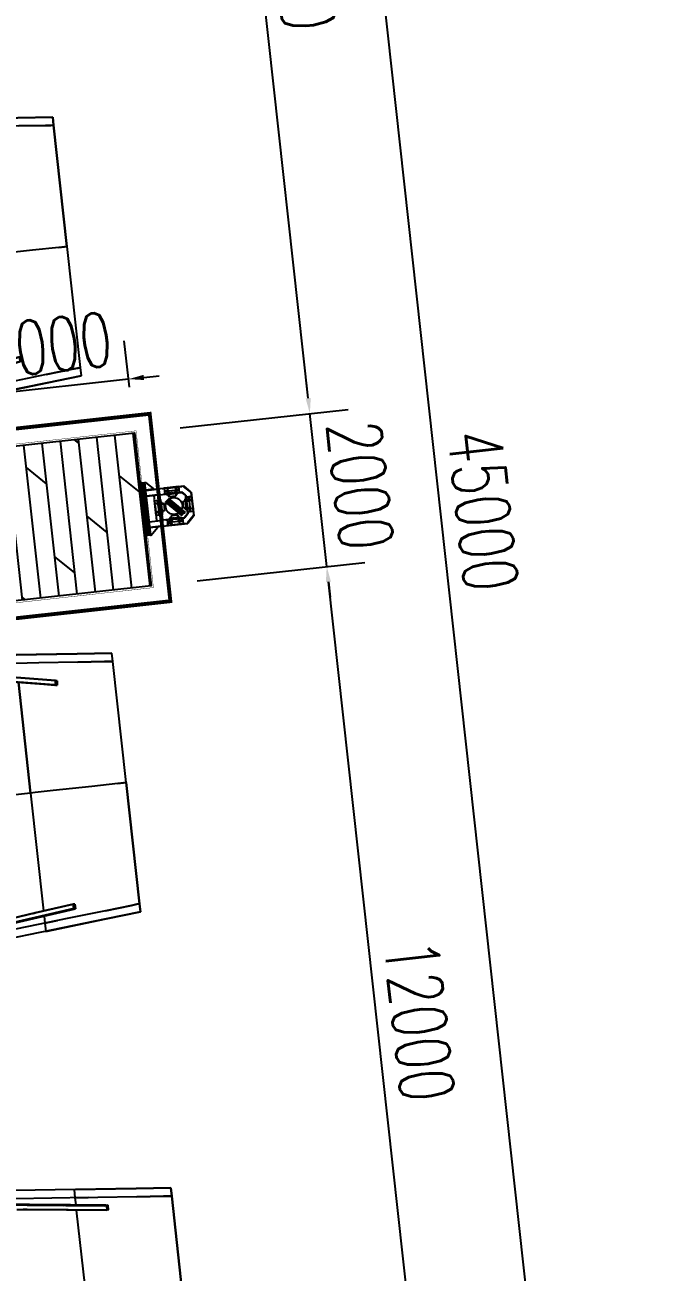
# Model space of a CAD drawing. Header units: millimetres. Extents: x -1003406 to 3312184, y 81337 to 716393.
# Drawn here: x 1423179 to 1431552, y 447846 to 464052 of the extents above; entities that cross this region are included whole.
import ezdxf

# ---------------------------------------------------------------- set-up
doc = ezdxf.new("R2010")
doc.units = ezdxf.units.MM
doc.header["$LTSCALE"] = 10
for name, pattern in [('CENTER2', [28.575, 19.05, -3.175, 3.175, -3.175]), ('DASHED2', [0.375, 0.25, -0.125]), ('DOTE', [2.42, 2, -0.2, 0.02, -0.2])]:
    doc.linetypes.add(name, pattern=pattern)
doc.layers.get('0').update_dxf_attribs({"linetype": 'CONTINUOUS'})
doc.layers.get('Defpoints').update_dxf_attribs({"linetype": 'CONTINUOUS'})
for name, color, linetype in [('DOTE', 1, 'DOTE'), ('W-_ANTICOLLISION防撞措施', 192, 'CONTINUOUS'), ('W-bridge approach引桥', 4, 'CONTINUOUS'), ('W-FLOAT_BOWL浮筒', 253, 'CONTINUOUS'), ('W-MOUNTING固定方式', 5, 'CONTINUOUS'), ('W-STEEL_FRAME钢架', 3, 'CONTINUOUS'), ('W-WOOD_FLOOR木地板', 30, 'CONTINUOUS'), ('配筋率', 61, 'CONTINUOUS')]:
    doc.layers.add(name, color=color, linetype=linetype)
doc.styles.add('STANDARD_T3', font='simplex.shx', dxfattribs={"width": 0.7, "bigfont": 'gbcbig.shx'})
doc.dimstyles.new('W&&200', dxfattribs={"dimtxt": 700, "dimasz": 200, "dimexe": 500, "dimexo": 600, "dimgap": 200, "dimtad": 1, "dimdec": 0, "dimzin": 0, "dimdsep": 46, "dimtxsty": 'STANDARD_T3', "dimcen": 0.09, "dimclrd": 1, "dimclre": 1, "dimclrt": 7, "dimazin": 2, "dimtfac": 1, "dimtdec": 0, "dimtix": 1, "dimtmove": 2, "dimatfit": 3, "dimfxl": 100, "dimtolj": 1, "dimtzin": 0, "dimarcsym": 0})
doc.dimstyles.new('W&&5', dxfattribs={"dimtxt": 17.5, "dimasz": 5, "dimexe": 12.5, "dimexo": 15, "dimgap": 5, "dimtad": 1, "dimdec": 0, "dimzin": 0, "dimdsep": 46, "dimtxsty": 'STANDARD_T3', "dimcen": 0.09, "dimclrd": 1, "dimclre": 1, "dimclrt": 7, "dimazin": 2, "dimtfac": 1, "dimtdec": 0, "dimtix": 1, "dimtmove": 2, "dimatfit": 3, "dimfxl": 100, "dimtolj": 1, "dimtzin": 0, "dimarcsym": 0})

# ---------------------------------------------------------------- blocks, each defined once
blk = doc.blocks.new('*U190')
blk.add_lwpolyline([(-12, 0), (-12, 2.5), (12, 2.5), (12, 0)], close=True)
blk = doc.blocks.new('*U189')
at = {"color": 8, "linetype": 'Continuous', "lineweight": 15}
for p, q in [((-1, 2), (-2, 1)), ((0, 1), (0, -1)), ((-1, -2), (-2, -1))]:
    blk.add_line(p, q, dxfattribs=at)
at = {"color": 7, "linetype": 'Continuous', "lineweight": 15}
for p, q in [((16, 1), (0, 1)), ((0, 0), (19, 0)), ((16, 1), (16, 0)), ((19, -1), (19, 0)), ((0, -1), (19, -1))]:
    blk.add_line(p, q, dxfattribs=at)
for centre, radius, start, end in [((-3, 0), 2.9, 41.3178, 318.6822), ((-3, 0), 1.45, 41.3178, 318.6822), ((0, 3), 2.82, 221.3178, 270), ((0, -3), 2.82, 90, 138.6822), ((0, 3), 1.37, 221.3178, 270), ((0, -3), 1.37, 90, 138.6822)]:
    blk.add_arc(centre, radius, start, end, dxfattribs=at)
blk = doc.blocks.new('无头销轴_B型_D12X150')
at = {"color": 0}
for p, q in [((-72, 6), (-72, -6)), ((72, 6), (72, -6))]:
    blk.add_line(p, q, dxfattribs=at)
blk.add_lwpolyline([(-75, 4), (-75, -4), (-72, -6), (72, -6), (75, -4), (75, 4), (72, 6), (-72, 6)], close=True, dxfattribs=at)
for centre in [(-70, 0), (70, 0)]:
    blk.add_circle(centre, 1.6, dxfattribs=at)
blk = doc.blocks.new('A$C1EDE4923')
at = {"color": 3, "linetype": 'CENTER2', "ltscale": 0.5}
for p, q in [((-284, 80), (-260, 80)), ((-272, 68), (-272, 92)), ((-235, 120), (-254, 120)), ((-146, 120), (-127, 120)), ((-97, 80), (-121, 80)), ((-109, 68), (-109, 92))]:
    blk.add_line(p, q, dxfattribs=at)
at = {"linetype": 'DASHED2'}
for p, q in [((-240, 126), (-249, 126)), ((-240, 113), (-249, 113)), ((-235, 126), (-145, 126)), ((-235, 113), (-145, 113)), ((-141, 126), (-132, 126)), ((-141, 113), (-132, 113))]:
    blk.add_line(p, q, dxfattribs=at)
at = {"color": 3, "linetype": 'CENTER2'}
blk.add_line((-241, 120), (-140, 120), dxfattribs=at)
for p, q in [((-232, 80), (-232, 160)), ((-148, 80), (-148, 160))]:
    blk.add_line(p, q)
for points in [[(-94, 40), (-94, 120), (-287, 120), (-287, 40)], [(-249, 142), (-240, 142), (-240, 40), (-249, 40)], [(-232, 160), (-148, 160), (-145, 157), (-145, 83), (-148, 80), (-232, 80), (-235, 83), (-235, 157)], [(-132, 142), (-141, 142), (-141, 40), (-132, 40)]]:
    blk.add_lwpolyline(points, close=True)
for centre in [(-272, 80), (-109, 80)]:
    blk.add_circle(centre, 7)
at = {"xscale": -1}
for name, p, rotation in [('无头销轴_B型_D12X150', (-190, 120), 180), ('*U189', (-260, 114), 270), ('*U190', (-249, 120), 90), ('*U190', (-237, 120), 90)]:
    blk.add_blockref(name, p, dxfattribs=dict(at, rotation=rotation))
for name, p, rotation in [('*U190', (-143, 120), 270), ('*U190', (-132, 120), 270), ('*U189', (-121, 114), 90)]:
    blk.add_blockref(name, p, dxfattribs=dict(rotation=rotation))
blk = doc.blocks.new('*D175')
at = {"color": 1, "lineweight": -2, "transparency": 16777216}
for p, q in [((121, 506), (82, 468)), ((-78, 311), (78, 464)), ((-82, 307), (-85, 304))]:
    blk.add_line(p, q, dxfattribs=at)
at = {"color": 1, "transparency": 16777216}
for points in [[(81, 468), (82, 467), (78, 464)], [(-82, 308), (-81, 307), (-78, 311)]]:
    blk.add_solid(points, dxfattribs=at)
at = {"layer": 'Defpoints', "color": 0, "transparency": 16777216}
for p in [(78, 464), (-78, 311)]:
    blk.add_point(p, dxfattribs=at)
at = {"color": 7, "transparency": 16777216, "insert": (93, 499), "char_height": 17.5, "attachment_point": 5, "rotation": 44.4737, "style": 'STANDARD_T3'}
blk.add_mtext('\\A1;∅219', dxfattribs=at)
blk = doc.blocks.new('*D900')
at = {"layer": 'Defpoints', "color": 0, "transparency": 16777216}
for p in [(1427102, 457015), (1424821, 456763), (1426137, 444835)]:
    blk.add_point(p, dxfattribs=at)
at = {"layer": 'W-bridge approach引桥', "color": 1, "lineweight": -2, "transparency": 16777216}
for p, q in [((1425418, 456829), (1427599, 457069)), ((1428397, 445286), (1427124, 456816)), ((1426734, 444901), (1428915, 445142))]:
    blk.add_line(p, q, dxfattribs=at)
at = {"layer": 'W-bridge approach引桥', "color": 1, "transparency": 16777216}
for points in [[(1427157, 456819), (1427091, 456812), (1427102, 457015)], [(1428430, 445289), (1428363, 445282), (1428418, 445087)]]:
    blk.add_solid(points, dxfattribs=at)
at = {"layer": 'W-bridge approach引桥', "color": 7, "transparency": 16777216, "insert": (1428307, 451111), "char_height": 700, "attachment_point": 5, "rotation": 276.2974, "style": 'STANDARD_T3'}
blk.add_mtext('\\A1;12000', dxfattribs=at)
blk = doc.blocks.new('*D901')
at = {"layer": 'Defpoints', "color": 0, "transparency": 16777216}
for p in [(1426883, 459002), (1424602, 458751), (1424821, 456763)]:
    blk.add_point(p, dxfattribs=at)
at = {"layer": 'W-bridge approach引桥', "color": 1, "lineweight": -2, "transparency": 16777216}
for p, q in [((1426861, 459201), (1426839, 459400)), ((1425198, 458817), (1427380, 459057)), ((1427102, 457015), (1426883, 459002)), ((1425418, 456829), (1427599, 457069)), ((1427124, 456816), (1427146, 456617))]:
    blk.add_line(p, q, dxfattribs=at)
at = {"layer": 'W-bridge approach引桥', "color": 1, "transparency": 16777216}
for points in [[(1426894, 459205), (1426828, 459198), (1426883, 459002)], [(1427157, 456819), (1427091, 456812), (1427102, 457015)]]:
    blk.add_solid(points, dxfattribs=at)
at = {"layer": 'W-bridge approach引桥', "color": 7, "transparency": 16777216, "insert": (1427539, 458069), "char_height": 700, "attachment_point": 5, "rotation": 276.2974, "style": 'STANDARD_T3'}
blk.add_mtext('\\A1;2000', dxfattribs=at)
blk = doc.blocks.new('*D902')
at = {"layer": 'Defpoints', "color": 0, "transparency": 16777216}
for p in [(1425567, 470930), (1423286, 470678), (1424602, 458751)]:
    blk.add_point(p, dxfattribs=at)
at = {"layer": 'W-bridge approach引桥', "color": 1, "lineweight": -2, "transparency": 16777216}
for p, q in [((1423882, 470744), (1426064, 470985)), ((1426861, 459201), (1425589, 470731)), ((1425198, 458817), (1427380, 459057))]:
    blk.add_line(p, q, dxfattribs=at)
at = {"layer": 'W-bridge approach引桥', "color": 1, "transparency": 16777216}
for points in [[(1425622, 470735), (1425555, 470728), (1425567, 470930)], [(1426894, 459205), (1426828, 459198), (1426883, 459002)]]:
    blk.add_solid(points, dxfattribs=at)
at = {"layer": 'W-bridge approach引桥', "color": 7, "transparency": 16777216, "insert": (1426771, 465027), "char_height": 700, "attachment_point": 5, "rotation": 276.2974, "style": 'STANDARD_T3'}
blk.add_mtext('\\A1;12000', dxfattribs=at)
blk = doc.blocks.new('*D905')
at = {"layer": 'Defpoints', "color": 0, "transparency": 16777216}
for p in [(1422537, 459230), (1424602, 458751), (1422639, 458302)]:
    blk.add_point(p, dxfattribs=at)
at = {"layer": 'W-bridge approach引桥', "color": 1, "lineweight": -2, "transparency": 16777216}
for p, q in [((1424536, 459347), (1424470, 459947)), ((1422573, 458898), (1422482, 459727)), ((1424525, 459450), (1422537, 459230)), ((1424723, 459472), (1424922, 459494)), ((1422338, 459208), (1422139, 459186))]:
    blk.add_line(p, q, dxfattribs=at)
at = {"layer": 'W-bridge approach引桥', "color": 1, "transparency": 16777216}
for points in [[(1424720, 459505), (1424727, 459438), (1424525, 459450)], [(1422334, 459241), (1422342, 459175), (1422537, 459230)]]:
    blk.add_solid(points, dxfattribs=at)
at = {"layer": 'W-bridge approach引桥', "color": 7, "transparency": 16777216, "insert": (1423470, 459887), "char_height": 700, "attachment_point": 5, "rotation": 6.2974, "style": 'STANDARD_T3'}
blk.add_mtext('\\A1;2000', dxfattribs=at)
blk = doc.blocks.new('*D911')
at = {"layer": 'Defpoints', "color": 0, "transparency": 16777216}
for p in [(1426119, 480046), (1425076, 479931), (1430012, 435202)]:
    blk.add_point(p, dxfattribs=at)
at = {"layer": 'W-bridge approach引桥', "color": 1, "lineweight": -2, "transparency": 16777216}
for p, q in [((1425673, 479996), (1426616, 480101)), ((1431033, 435516), (1426141, 479847)), ((1430609, 435268), (1431552, 435372))]:
    blk.add_line(p, q, dxfattribs=at)
at = {"layer": 'W-bridge approach引桥', "color": 1, "transparency": 16777216}
for points in [[(1426174, 479851), (1426108, 479843), (1426119, 480046)], [(1431067, 435520), (1431000, 435512), (1431055, 435317)]]:
    blk.add_solid(points, dxfattribs=at)
at = {"layer": 'W-bridge approach引桥', "color": 7, "transparency": 16777216, "insert": (1429134, 457742), "char_height": 700, "attachment_point": 5, "rotation": 276.2974, "style": 'STANDARD_T3'}
blk.add_mtext('\\A1;45000', dxfattribs=at)
blk = doc.blocks.new('$matou$00000062')
at = {"color": 0, "linetype": 'Continuous'}
for p, q in [((-1568, -6862), (-1700, -5333)), ((-1524, -6246), (-1603, -5333)), ((-1538, -5333), (-1520, -5489)), ((-1494, -5718), (-1537, -5333)), ((-1519, -5501), (-1537, -5333)), ((-1531, -5333), (-1516, -5468)), ((-1405, -6468), (-1531, -5333)), ((-1531, -5333), (-1460, -5974)), ((-1519, -5501), (-1527, -5423)), ((-1478, -5333), (-1463, -5465)), ((-1463, -5465), (-1469, -5412)), ((-1463, -5465), (-1469, -5412)), ((-1469, -5412), (-1406, -5977)), ((1700, -5333), (1568, -6862)), ((-1520, -5489), (-1526, -5437)), ((-1520, -5489), (-1521, -5492)), ((-1520, -5489), (-1521, -5492)), ((-1517, -5470), (-1520, -5488)), ((-1517, -5470), (-1520, -5488)), ((-1520, -5488), (-1515, -5487)), ((-1515, -5487), (-1520, -5488)), ((-1520, -5488), (-1494, -5697)), ((-1494, -5697), (-1520, -5488)), ((-1520, -5489), (-1469, -5950)), ((-1520, -5489), (-1469, -5950)), ((-1519, -5501), (-1493, -5710)), ((-1519, -5501), (-1493, -5710)), ((-1470, -5935), (-1519, -5501)), ((-1470, -5935), (-1519, -5501)), ((-1494, -5697), (-1517, -5470)), ((-1517, -5470), (-1494, -5697)), ((-1516, -5468), (-1465, -5929)), ((-1405, -6468), (-1516, -5468)), ((-1465, -5929), (-1516, -5468)), ((-1515, -5483), (-1493, -5709)), ((-1493, -5709), (-1515, -5483)), ((-1515, -5483), (-1458, -5996)), ((-1515, -5483), (-1410, -6430)), ((-1406, -5977), (-1467, -5436)), ((-1352, -6464), (-1463, -5465)), ((1231, -6546), (1406, -5553)), ((-1494, -5697), (-1493, -5710)), ((-1490, -5708), (-1493, -5709)), ((-1467, -5917), (-1493, -5709)), ((-1467, -5917), (-1493, -5709)), ((-1491, -5721), (-1493, -5709)), ((-1470, -5935), (-1493, -5710)), ((-1470, -5935), (-1493, -5710)), ((-1491, -5721), (-1465, -5931)), ((-1491, -5721), (-1465, -5931)), ((-1491, -5721), (-1469, -5948)), ((-1469, -5948), (-1491, -5721)), ((-1462, -6014), (-1470, -5935)), ((-1470, -5952), (-1469, -5950)), ((-1469, -5950), (-1470, -5952)), ((-1469, -5948), (-1465, -5931)), ((-1469, -5948), (-1465, -5931)), ((-1469, -5950), (-1409, -6489)), ((-1463, -6002), (-1464, -6004)), ((-1463, -6002), (-1464, -6004)), ((-1463, -6000), (-1459, -5983)), ((-1459, -5983), (-1463, -6000)), ((-1463, -6000), (-1437, -6209)), ((-1463, -6000), (-1458, -6000)), ((-1458, -6000), (-1463, -6000)), ((-1437, -6209), (-1463, -6000)), ((-1462, -5956), (-1459, -5981)), ((-1459, -5981), (-1462, -5956)), ((-1405, -6468), (-1459, -5981)), ((-1459, -5981), (-1405, -6468)), ((-1405, -6468), (-1459, -5981)), ((-1459, -5983), (-1437, -6209)), ((-1437, -6209), (-1459, -5983)), ((-1458, -5996), (-1410, -6430)), ((-1410, -6430), (-1458, -5996)), ((-1435, -6221), (-1458, -5996)), ((-1458, -5996), (-1435, -6221)), ((-1406, -5977), (-1409, -5956)), ((-1409, -5956), (-1406, -5977)), ((-1406, -5977), (-1352, -6464)), ((-1352, -6464), (-1406, -5977)), ((-1352, -6464), (-1406, -5977)), ((-1406, -5977), (-1352, -6464)), ((0, -6085), (0, -5892)), ((0, -6085), (0, -5892)), ((1231, -6546), (1325, -6011)), ((1231, -6546), (1325, -6011)), ((-1635, -6085), (-1568, -6862)), ((-1538, -6085), (-1635, -6085)), ((-1538, -6085), (-1635, -6085)), ((-1454, -6085), (-1538, -6085)), ((-1454, -6085), (-1538, -6085)), ((-1533, -6143), (-1538, -6085)), ((-1538, -6085), (-1524, -6246)), ((-1514, -6371), (-1533, -6143)), ((-1413, -6448), (-1462, -6014)), ((-1462, -6014), (-1436, -6222)), ((-1413, -6448), (-1462, -6014)), ((-1413, -6448), (-1462, -6014)), ((-1413, -6448), (-1462, -6014)), ((-1413, -6448), (-1462, -6014)), ((-1436, -6222), (-1462, -6014)), ((0, -6085), (-1394, -6085)), ((0, -6085), (-1394, -6085)), ((0, -6143), (0, -6085)), ((1312, -6085), (0, -6085)), ((0, -6085), (1312, -6085)), ((0, -6143), (0, -6085)), ((0, -6371), (0, -6143)), ((0, -6371), (0, -6143)), ((1322, -6031), (1227, -6567)), ((1231, -6546), (1316, -6063)), ((1231, -6546), (1316, -6063)), ((1234, -6526), (1310, -6095)), ((1234, -6526), (1310, -6095)), ((1234, -6526), (1310, -6095)), ((1234, -6526), (1310, -6096)), ((1314, -6077), (1238, -6509)), ((1314, -6077), (1238, -6509)), ((1274, -6301), (1314, -6077)), ((1314, -6077), (1274, -6301)), ((1310, -6095), (1274, -6302)), ((1274, -6302), (1310, -6095)), ((1316, -6065), (1276, -6289)), ((1276, -6289), (1316, -6065)), ((1313, -6081), (1276, -6289)), ((1276, -6289), (1313, -6081)), ((1378, -6017), (1283, -6552)), ((1369, -6069), (1283, -6552)), ((1283, -6552), (1369, -6069)), ((1568, -6862), (1635, -6085)), ((-1437, -6209), (-1436, -6222)), ((-1436, -6222), (-1413, -6448)), ((-1413, -6448), (-1436, -6222)), ((-1433, -6221), (-1435, -6221)), ((-1435, -6221), (-1433, -6221)), ((-1435, -6221), (-1410, -6430)), ((-1435, -6221), (-1410, -6430)), ((-1434, -6234), (-1435, -6221)), ((-1433, -6221), (-1435, -6221)), ((-1434, -6234), (-1408, -6443)), ((-1408, -6443), (-1434, -6234)), ((-1434, -6234), (-1412, -6461)), ((-1412, -6461), (-1434, -6234)), ((1274, -6302), (1234, -6526)), ((1234, -6526), (1274, -6302)), ((1274, -6301), (1238, -6509)), ((1274, -6301), (1238, -6509)), ((1272, -6314), (1274, -6301)), ((1276, -6289), (1274, -6302)), ((1274, -6301), (1274, -6301)), ((1274, -6301), (1274, -6301)), ((1274, -6301), (1274, -6301)), ((-1471, -6862), (-1514, -6371)), ((-1412, -6461), (-1408, -6443)), ((-1412, -6461), (-1408, -6443)), ((0, -6862), (0, -6371)), ((0, -6862), (0, -6371)), ((1272, -6314), (1232, -6539)), ((1232, -6539), (1272, -6314)), ((1272, -6314), (1235, -6522)), ((1235, -6522), (1272, -6314)), ((-1409, -6489), (-1405, -6468)), ((-1405, -6468), (-1409, -6489)), ((-1356, -6485), (-1409, -6489)), ((-1356, -6485), (-1409, -6489)), ((-1405, -6468), (-1352, -6464)), ((-1405, -6468), (-1352, -6464)), ((-1356, -6485), (-1352, -6464)), ((-1356, -6485), (-1352, -6464)), ((1227, -6567), (1231, -6546)), ((1231, -6546), (1227, -6567)), ((1280, -6573), (1227, -6567)), ((1280, -6573), (1227, -6567)), ((1231, -6546), (1283, -6552)), ((1231, -6546), (1283, -6552)), ((1232, -6539), (1235, -6522)), ((1232, -6539), (1235, -6522)), ((1280, -6573), (1283, -6552)), ((1280, -6573), (1283, -6552)), ((-1568, -6862), (-1530, -7300)), ((-1530, -7300), (-1568, -6862)), ((-1442, -7197), (-1471, -6862)), ((-1471, -6862), (-1442, -7197)), ((-1442, -7197), (-1471, -6862)), ((0, -7197), (0, -6862)), ((0, -7197), (0, -6862)), ((1471, -6862), (1442, -7197)), ((1442, -7197), (1471, -6862)), ((1442, -7197), (1471, -6862)), ((1530, -7300), (1568, -6862)), ((1568, -6862), (1530, -7300)), ((-1433, -7300), (-1530, -7300)), ((-1530, -7300), (-1433, -7300)), ((-1436, -7267), (-1442, -7197)), ((-1442, -7197), (-1436, -7267)), ((-1436, -7267), (-1442, -7197)), ((-1433, -7300), (-1436, -7267)), ((-1433, -7300), (-1436, -7267)), ((-1436, -7267), (-1433, -7300)), ((-1433, -7300), (0, -7300)), ((0, -7300), (-1433, -7300)), ((0, -7267), (0, -7197)), ((0, -7267), (0, -7197)), ((0, -7197), (0, -7267)), ((0, -7267), (0, -7197)), ((0, -7300), (0, -7267)), ((0, -7267), (0, -7300)), ((0, -7267), (0, -7300)), ((0, -7300), (0, -7267)), ((0, -7300), (1433, -7300)), ((0, -7300), (1433, -7300)), ((1436, -7267), (1433, -7300)), ((1433, -7300), (1436, -7267)), ((1433, -7300), (1436, -7267)), ((1433, -7300), (1530, -7300)), ((1433, -7300), (1530, -7300)), ((1442, -7197), (1436, -7267)), ((1436, -7267), (1442, -7197)), ((1436, -7267), (1442, -7197))]:
    blk.add_line(p, q, dxfattribs=at)
blk.add_lwpolyline([(1471, -6862), (1513, -6371), (1592, -5333)], dxfattribs=at)
blk = doc.blocks.new('BZQ-T')
at = {"color": 252, "lineweight": 200, "ltscale": 100}
blk.add_line((-344.6, 6), (344.6, 6), dxfattribs=at)
at = {"layer": 'DOTE', "lineweight": 200, "ltscale": 100}
for p, q in [((-300, -17), (-300, 17)), ((-100, -17), (-100, 17)), ((100, -17), (100, 17)), ((300, -17), (300, 17))]:
    blk.add_line(p, q, dxfattribs=at)
at = {"layer": 'W-MOUNTING固定方式'}
for p, q in [((-154.6, 632.1), (-244.6, 542.1)), ((-244.6, 43), (-244.6, 542.1)), ((-121.4, 552.1), (-164.6, 509)), ((-164.6, 43), (-164.6, 509)), ((-154.6, 632.1), (154.3, 632.1)), ((-121.4, 552.1), (121.2, 552.1)), ((121.2, 552.1), (164.3, 509)), ((154.3, 632.1), (244.3, 542.1)), ((164.3, 223.1), (164.3, 509)), ((244.3, 43), (244.3, 542.1))]:
    blk.add_line(p, q, dxfattribs=at)
at = {"layer": 'W-MOUNTING固定方式', "color": 253, "linetype": 'CENTER2', "true_color": 0xadadad}
for p, q in [((-152.5, 627.1), (-239.6, 540.1)), ((-239.6, 43), (-239.6, 540.1)), ((-123.5, 557.1), (-169.6, 511.1)), ((-169.6, 43), (-169.6, 511.1)), ((-152.5, 627.1), (152.2, 627.1)), ((-123.5, 557.1), (123.2, 557.1)), ((123.2, 557.1), (169.3, 511.1)), ((152.2, 627.1), (239.3, 540.1)), ((169.3, 43), (169.3, 511.1)), ((239.3, 43), (239.3, 540.1)), ((-164.6, 218.1), (164.3, 218.1)), ((164.3, 148.1), (-164.6, 148.1))]:
    blk.add_line(p, q, dxfattribs=at)
at = {"layer": 'W-MOUNTING固定方式', "color": 1}
for p, q in [((29.9, 383.5), (-30.1, 383.5)), ((29.9, 383.5), (-30.1, 383.5)), ((-0.1, 341.5), (-0.1, 425.5)), ((-0.1, 341.5), (-0.1, 425.5))]:
    blk.add_line(p, q, dxfattribs=at)
at = {"layer": 'W-MOUNTING固定方式', "color": 0, "lineweight": 5}
for p, q in [((-164.6, 223.1), (164.3, 223.1)), ((164.3, 43), (164.3, 234)), ((164.3, 143.1), (-164.6, 143.1))]:
    blk.add_line(p, q, dxfattribs=at)
at = {"layer": 'W-MOUNTING固定方式', "lineweight": 25}
blk.add_lwpolyline([(-0.1, 425.3), (-0.1, 350)], dxfattribs=at)
at = {"layer": 'W-MOUNTING固定方式', "color": 1}
for points in [[(-344.6, 43), (-344.6, 53), (-254.6, 143), (-244.6, 143), (-244.6, 43)], [(344.3, 43), (344.3, 53), (254.3, 143), (244.3, 143), (244.3, 43)]]:
    blk.add_lwpolyline(points, close=True, dxfattribs=at)
at = {"layer": 'W-MOUNTING固定方式'}
blk.add_circle((-0.1, 387.6), 109.5, dxfattribs=at)
at = {"layer": 'W-STEEL_FRAME钢架'}
for p, q in [((-164.6, 43), (-244.6, 43)), ((164.3, 43), (244.3, 43))]:
    blk.add_line(p, q, dxfattribs=at)
for points in [[(-344.6, 43), (344.6, 43), (344.6, 0), (-344.6, 0)], [(-308, 6), (-292, 6), (-292, 0), (-308, 0)], [(-108, 6), (-92, 6), (-92, 0), (-108, 0)], [(108, 6), (92, 6), (92, 0), (108, 0)], [(308, 6), (292, 6), (292, 0), (308, 0)]]:
    blk.add_lwpolyline(points, close=True, dxfattribs=at)
at = {"layer": 'W-MOUNTING固定方式', "color": 6, "lineweight": 5, "extrusion": (0, 0, -1), "xscale": -1, "zscale": -1}
for p, rotation in [((190.6, 671.7), 180), ((284.1, 193), 90)]:
    blk.add_blockref('A$C1EDE4923', p, dxfattribs=dict(at, rotation=rotation))
at = {"layer": 'W-MOUNTING固定方式', "color": 6, "lineweight": 5, "extrusion": (0, 0, -1), "zscale": -1, "rotation": 270}
blk.add_blockref('A$C1EDE4923', (-283.9, 193), dxfattribs=at)
at = {"layer": 'W-MOUNTING固定方式', "color": 6, "lineweight": 5, "extrusion": (0, 0, -1), "zscale": -1}
blk.add_blockref('A$C1EDE4923', (190.6, 103.6), dxfattribs=at)
dim = blk.add_diameter_dim_2p(p1=(-78.3, 310.9), p2=(78, 464.4), dimstyle='W&&5')
dim.commit()
dim.dimension.update_dxf_attribs({"geometry": '*D175', "text_midpoint": (93.2, 498.6)})

msp = doc.modelspace()

# ---------------------------------------------------------------- hatches: boundary and pattern name
at = {"layer": 'W-WOOD_FLOOR木地板'}
h = msp.add_hatch(dxfattribs=at)
h.set_pattern_fill('DOLMIT', color=256, scale=300, angle=96.29735)
h.set_pattern_definition([(96.297353, (10016.07, -273571.6), (-236.685792, -26.119285), []), (141.297353, (10016.1, -273571.6), (-421.13273, -525.6098), [336.7564, -673.512])])
edge = h.paths.add_edge_path()
edge.add_line((1408695.6, 457020.6), (1408917.7, 455007.8))
edge.add_line((1408917.7, 455007.8), (1424821.2, 456762.8))
edge.add_line((1424821.2, 456762.8), (1424601.8, 458750.8))
edge.add_line((1424601.8, 458750.8), (1408698.3, 456995.7))

# ---------------------------------------------------------------- linework, layer by layer
at = {"layer": 'W-_ANTICOLLISION防撞措施', "const_width": 50}
msp.add_lwpolyline([(1406543.9, 477886), (1407317.1, 471104.5), (1423171.2, 472853.9), (1423429, 470518.1), (1407526.3, 468763.2), (1408896.4, 457244), (1424800.7, 458999.1), (1425069.5, 456563.9), (1409166, 454808.8), (1410432.9, 443328.5), (1426336.4, 445083.6), (1426605.1, 442648.3), (1410701.7, 440893.3), (1411568.2, 433041)], dxfattribs=at)
at = {"layer": 'W-FLOAT_BOWL浮筒', "const_width": 5}
msp.add_lwpolyline([(1410234, 443080.2), (1426137.4, 444835.2), (1426356.8, 442847.3), (1410453.3, 441092.3), (1411330.8, 433140.6), (1405367, 432482.4), (1402404.1, 459331.6), (1400624.6, 465123.9), (1398000.2, 470857.6), (1394091.4, 475400.6), (1393970.3, 476497.9), (1406394.9, 477869), (1407162.7, 470911.3), (1423066.1, 472666.3), (1423285.5, 470678.3), (1407382.1, 468923.3), (1408698.3, 456995.7), (1424601.8, 458750.8), (1424821.2, 456762.8), (1408917.7, 455007.8), (1410234, 443080.2)], dxfattribs=at)
at = {"layer": 'W-FLOAT_BOWL浮筒'}
msp.add_lwpolyline([(1410234, 443080.2), (1426137.4, 444835.2), (1426356.8, 442847.3), (1410453.3, 441092.3), (1411330.8, 433140.6), (1405367, 432482.4), (1402404.1, 459331.6), (1400624.6, 465123.9), (1398000.2, 470857.6), (1394091.4, 475400.6), (1393970.3, 476497.9), (1406394.9, 477869), (1408698.3, 456995.7), (1424601.8, 458750.8), (1424821.2, 456762.8), (1408917.7, 455007.8), (1410234, 443080.2)], dxfattribs=at)
at = {"layer": 'W-STEEL_FRAME钢架', "const_width": 5}
msp.add_lwpolyline([(1410256.1, 443107.8), (1426159.5, 444862.8), (1426384.4, 442825.2), (1410480.9, 441070.2), (1411358.4, 433118.4), (1405344.9, 432454.8), (1402379.5, 459326.6), (1400601.2, 465114.9), (1397979, 470843.9), (1394067.4, 475390.2), (1393942.7, 476520), (1406417, 477896.6), (1407184.8, 470938.9), (1423088.2, 472693.9), (1423313.1, 470656.2), (1407409.6, 468901.2), (1408720.4, 457023.3), (1424623.9, 458778.3), (1424848.7, 456740.7), (1408945.3, 454985.7)], close=True, dxfattribs=at)

# ---------------------------------------------------------------- block references
at = {"layer": 'W-STEEL_FRAME钢架', "lineweight": 200, "rotation": 276.2973526356984}
msp.add_blockref('BZQ-T', (1424730.3, 457758.9), dxfattribs=at)
at = {"layer": '配筋率', "color": 34, "xscale": 1.105263157894737}
for p, yscale, rotation in [((1416270.1, 460351), -1.027397260273972, 276.29735263568), ((1417038.9, 453384.3), 1.027397260273973, 96.29735263570043), ((1417805.8, 446435.5), -1.027397260273972, 276.2973526356976)]:
    msp.add_blockref('$matou$00000062', p, dxfattribs=dict(at, yscale=yscale, rotation=rotation))

# ---------------------------------------------------------------- dimensions: what is measured, and where the dimension line sits
at = {"layer": 'W-bridge approach引桥'}
for base, p1, p2, angle, picture, middle in [((1426119.3, 480045.7), (1430012.4, 435202.1), (1425076.4, 479930.6), 96.29735, '*D911', (1429134, 457741.8)), ((1425566.6, 470930.1), (1424601.8, 458750.8), (1423285.5, 470678.3), 96.29735, '*D902', (1426771.4, 465026.6)), ((1422536.7, 459230.3), (1424601.8, 458750.8), (1422639.2, 458301.9), 6.29735, '*D905', (1423470.4, 459886.6)), ((1426882.9, 459002.5), (1424821.2, 456762.8), (1424601.8, 458750.8), 96.29735, '*D901', (1427539.2, 458068.8)), ((1427102.2, 457014.5), (1426137.4, 444835.2), (1424821.2, 456762.8), 96.29735, '*D900', (1428307, 451111.1))]:
    dim = msp.add_linear_dim(base=base, p1=p1, p2=p2, angle=angle, dimstyle='W&&200', dxfattribs=at)
    dim.commit()
    dim.dimension.update_dxf_attribs({"geometry": picture, "text_midpoint": middle})

doc.saveas('drawing.dxf')
